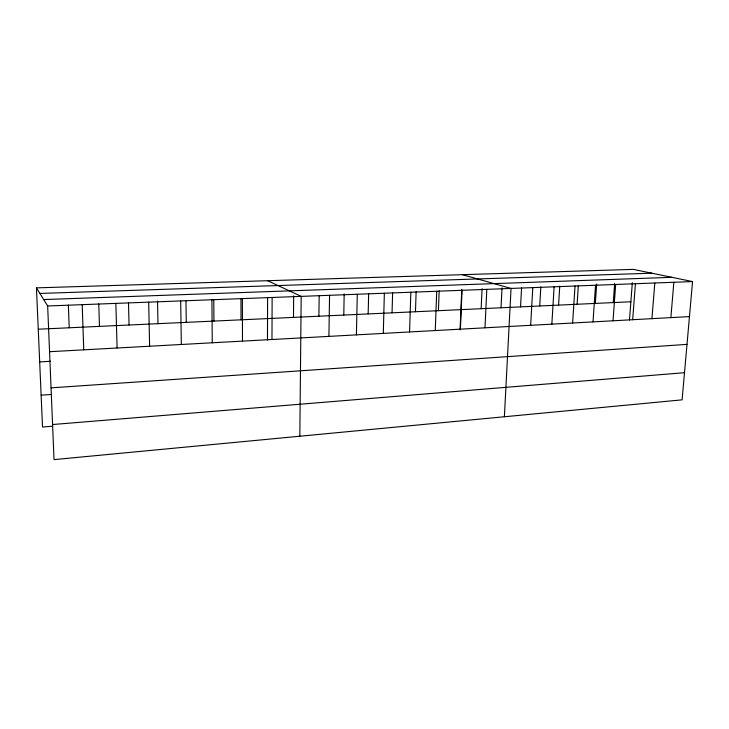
<?xml version="1.0" encoding="UTF-8"?>
<svg xmlns="http://www.w3.org/2000/svg" width="729" height="729" viewBox="0 0 729 729"><rect width="100%" height="100%" fill="white"/><g stroke="black" fill="none" stroke-linecap="round" stroke-linejoin="round"><path stroke-width="1.09" d="M267.47 340.06L267.598 297.423M271.972 339.504L272.136 297.478M293.486 317.388L293.659 295.81M299.829 436.224L301.177 296.375L267.643 280.711M318.892 316.213L319.165 295.974M328.916 336.379L329.554 295.3M343.787 315.065L344.17 293.915M356.417 334.875L357.274 294.252M368.163 313.935L368.646 293.477M383.299 333.399L384.356 293.231M392.056 312.823L392.63 292.575M409.57 331.959L410.837 292.229M415.475 311.739L416.131 291.691M435.268 330.547L436.726 291.245M438.421 310.682L439.168 290.825M460.072 329.927L461.776 289.34M460.409 329.162L462.04 290.288M481.149 308.704L482.079 288.584M485.004 327.813L486.808 289.349M501.014 307.784L502.017 287.837M504.386 416.76L511.047 288.438L462.396 274.678M520.542 306.882L521.581 287.581M530.666 325.307L532.79 287.609M539.724 305.989L540.836 286.852M551.853 324.15L554.113 286.807M558.578 305.114L559.754 286.142M572.63 323.011L575.026 286.014M577.113 304.257L578.343 285.44M593.014 321.89L595.538 285.239M595.338 303.41L596.668 284.11M613.253 302.581L614.647 283.444M613.025 320.787L615.668 284.474M629.482 320.004L632.325 282.779M632.663 319.712L635.424 283.727M651.936 318.655L654.815 282.998M670.871 317.616L673.86 282.278M692.55 281.567L682.107 399.847L54.028 459.616L47.658 305.97L36.45 287.873L633.346 269.384L692.55 281.567L47.658 305.97M52.579 424.533L684.504 372.692M52.616 426.192L42.519 427.03L36.45 287.873M41.125 395.182L51.303 394.462M51.057 387.855L687 344.38M39.676 361.93L50.656 361.283M49.554 351.715L689.452 316.596M38.254 329.216L630.877 301.77M43.694 299.564L671.928 277.321M39.895 293.432L651.826 273.184M68.362 305.068L69.209 327.777M82.195 304.658L83.753 349.838M98.77 303.92L99.472 326.373M115.856 303.382L117.096 348.006M128.495 302.799L129.051 325.006M148.68 302.143L149.609 346.22M157.537 301.077L157.974 323.667M185.977 301.132L186.269 322.355M180.683 300.931L181.321 344.48M213.77 299.455L213.943 321.079M211.911 299.756L212.267 342.785M242.383 298.598L242.484 341.126M240.971 298.425L241.026 319.821"/></g></svg>
